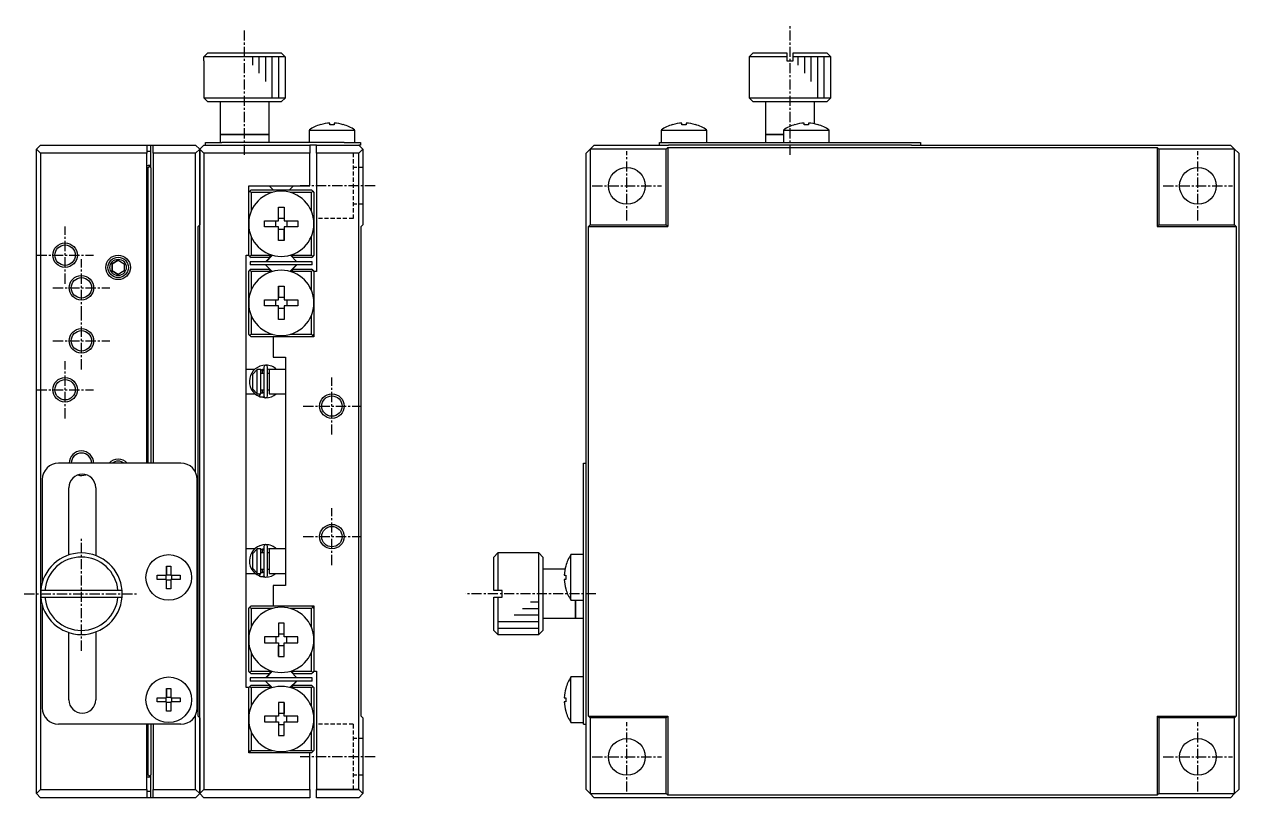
# Model space of a CAD drawing. Extents: x 10 to 337, y 10 to 237.
# Drawn here: x 188.3 to 337.2, y 92.1 to 186.9 of the extents above; entities that cross this region are included whole.
import ezdxf

# ---------------------------------------------------------------- set-up
doc = ezdxf.new("R2010")
doc.units = 0
doc.linetypes.add('CENTER', pattern=[2, 1.25, -0.25, 0.25, -0.25])
doc.linetypes.add('DASHED', pattern=[0.75, 0.5, -0.25])
doc.layers.get('0').update_dxf_attribs({"linetype": 'CONTINUOUS'})
doc.layers.add('CENTER', color=1, linetype='CENTER')

msp = doc.modelspace()

# ---------------------------------------------------------------- linework, layer by layer
at = {"color": 7, "linetype": 'CONTINUOUS'}
for p, q in [((210.36, 182.89), (210.86, 183.39)), ((210.86, 183.39), (219.83, 183.39)), ((219.83, 183.39), (220.33, 182.89)), ((277.71, 183.39), (277.21, 182.89)), ((277.71, 183.39), (281.81, 183.39)), ((281.81, 183.39), (281.81, 182.89)), ((282.61, 183.39), (286.71, 183.39)), ((282.61, 182.89), (282.61, 183.39)), ((287.21, 182.89), (286.71, 183.39)), ((210.35, 182.39), (210.36, 182.39)), ((210.35, 182.39), (210.35, 177.89)), ((220.33, 182.89), (210.36, 182.89)), ((210.36, 182.39), (210.36, 182.89)), ((220.33, 182.89), (220.33, 182.39)), ((220.33, 182.39), (220.35, 182.39)), ((220.35, 177.89), (220.35, 182.39)), ((281.81, 182.89), (277.21, 182.89)), ((277.21, 182.89), (277.21, 177.89)), ((281.81, 182.89), (281.81, 182.39)), ((281.81, 182.39), (282.61, 182.39)), ((287.21, 182.89), (282.61, 182.89)), ((282.61, 182.39), (282.61, 182.89)), ((287.21, 177.89), (287.21, 182.89)), ((210.35, 177.89), (220.35, 177.89)), ((210.35, 177.89), (210.85, 177.39)), ((219.85, 177.39), (210.85, 177.39)), ((212.35, 177.39), (212.35, 173.39)), ((218.35, 173.39), (218.35, 177.39)), ((219.85, 177.39), (220.35, 177.89)), ((277.21, 177.89), (282.21, 177.89)), ((277.21, 177.89), (277.71, 177.39)), ((282.21, 177.39), (277.71, 177.39)), ((279.21, 177.39), (279.21, 173.39)), ((282.21, 177.89), (287.21, 177.89)), ((286.71, 177.39), (282.21, 177.39)), ((285.21, 174.68), (285.21, 177.39)), ((286.71, 177.39), (287.21, 177.89)), ((224.65, 174.58), (224.64, 174.59)), ((225.79, 174.58), (225.79, 174.78)), ((226.31, 174.58), (225.79, 174.58)), ((226.31, 174.78), (226.31, 174.58)), ((227.45, 174.59), (227.45, 174.58)), ((267.81, 174.58), (267.8, 174.59)), ((268.95, 174.58), (268.95, 174.78)), ((269.47, 174.58), (268.95, 174.58)), ((269.47, 174.78), (269.47, 174.58)), ((270.61, 174.59), (270.61, 174.58)), ((282.81, 174.58), (282.8, 174.59)), ((283.95, 174.58), (283.95, 174.78)), ((284.47, 174.58), (283.95, 174.58)), ((284.47, 174.78), (284.47, 174.58)), ((285.61, 174.59), (285.61, 174.58)), ((212.35, 173.39), (218.35, 173.39)), ((218.35, 173.39), (212.35, 173.39)), ((212.35, 173.39), (212.35, 172.39)), ((218.35, 172.39), (218.35, 173.39)), ((223.25, 173.93), (228.85, 173.93)), ((223.25, 173.93), (223.25, 172.39)), ((228.85, 172.39), (228.85, 173.93)), ((266.41, 173.93), (269.21, 173.93)), ((266.41, 173.93), (266.41, 172.39)), ((269.21, 173.93), (272.01, 173.93)), ((272.01, 172.39), (272.01, 173.93)), ((279.21, 173.39), (281.41, 173.39)), ((281.41, 173.39), (279.21, 173.39)), ((279.21, 173.39), (279.21, 172.39)), ((281.41, 173.93), (284.21, 173.93)), ((281.41, 173.93), (281.41, 172.39)), ((284.21, 173.93), (287.01, 173.93)), ((287.01, 172.39), (287.01, 173.93)), ((190.35, 172.09), (189.85, 171.59)), ((189.85, 92.59), (189.85, 171.59)), ((189.85, 171.59), (190.35, 171.09)), ((190.35, 172.09), (203.35, 172.09)), ((203.35, 172.09), (203.85, 172.09)), ((203.35, 172.09), (203.35, 171.09)), ((203.85, 171.31), (203.35, 171.31)), ((203.85, 171.31), (203.85, 172.09)), ((203.85, 172.09), (204.15, 172.09)), ((203.85, 169.59), (203.85, 171.31)), ((203.85, 169.59), (203.85, 171.31)), ((204.15, 172.09), (209.35, 172.09)), ((204.15, 171.09), (204.15, 172.09)), ((209.35, 172.09), (209.85, 171.59)), ((209.85, 171.59), (209.35, 171.09)), ((210.35, 172.09), (209.85, 171.59)), ((209.85, 171.59), (209.85, 162.29)), ((209.85, 171.59), (210.35, 171.09)), ((209.85, 162.29), (209.85, 171.59)), ((210.35, 172.09), (223.35, 172.09)), ((210.55, 172.09), (210.55, 172.39)), ((210.55, 172.39), (212.55, 172.39)), ((224.8, 172.39), (212.55, 172.39)), ((224.15, 172.09), (223.35, 172.09)), ((223.35, 172.09), (223.35, 171.09)), ((224.15, 171.09), (224.15, 172.09)), ((224.15, 172.09), (229.35, 172.09)), ((227.3, 172.39), (224.8, 172.39)), ((227.55, 172.39), (227.3, 172.39)), ((227.55, 172.39), (229.55, 172.39)), ((229.55, 172.09), (229.35, 172.09)), ((229.35, 172.09), (229.85, 171.59)), ((229.85, 171.59), (229.35, 171.09)), ((229.55, 172.39), (229.55, 172.09)), ((229.85, 171.59), (229.85, 162.29)), ((257.71, 171.59), (257.21, 171.09)), ((258.21, 172.09), (257.71, 171.59)), ((267.01, 171.59), (257.71, 171.59)), ((257.71, 171.59), (257.71, 162.29)), ((258.21, 172.09), (267.33, 172.09)), ((266.21, 172.09), (266.21, 172.39)), ((266.21, 172.39), (268.21, 172.39)), ((267.01, 171.59), (267.21, 171.79)), ((267.01, 162.29), (267.01, 171.59)), ((267.21, 171.79), (327.21, 171.79)), ((267.21, 171.79), (267.21, 162.09)), ((268.21, 172.09), (267.33, 172.09)), ((268.21, 172.39), (270.46, 172.39)), ((296.21, 172.09), (268.21, 172.09)), ((270.46, 172.39), (282.96, 172.39)), ((282.96, 172.39), (285.46, 172.39)), ((285.46, 172.39), (296.21, 172.39)), ((296.21, 172.39), (298.21, 172.39)), ((297.08, 172.09), (296.21, 172.09)), ((297.08, 172.09), (336.21, 172.09)), ((298.21, 172.39), (298.21, 172.09)), ((327.21, 171.79), (327.41, 171.59)), ((327.21, 171.79), (327.21, 162.09)), ((327.41, 171.59), (327.41, 162.29)), ((336.71, 171.59), (327.41, 171.59)), ((336.71, 171.59), (336.21, 172.09)), ((336.71, 162.29), (336.71, 171.59)), ((337.21, 171.09), (336.71, 171.59)), ((190.35, 171.09), (190.35, 117.09)), ((203.35, 171.09), (190.35, 171.09)), ((203.35, 133.09), (203.35, 171.09)), ((209.35, 171.09), (204.15, 171.09)), ((204.15, 171.09), (204.15, 133.09)), ((209.35, 131.96), (209.35, 171.09)), ((223.35, 171.09), (210.35, 171.09)), ((210.35, 171.09), (210.35, 93.09)), ((223.35, 167.09), (223.35, 171.09)), ((224.15, 171.09), (224.15, 156.59)), ((229.35, 171.09), (224.15, 171.09)), ((229.35, 171.09), (224.15, 171.09)), ((229.35, 93.09), (229.35, 171.09)), ((257.21, 93.09), (257.21, 171.09)), ((337.21, 171.09), (337.21, 93.09)), ((203.35, 169.59), (203.55, 169.59)), ((203.55, 169.29), (203.35, 169.29)), ((203.85, 169.59), (203.55, 169.59)), ((203.7, 169.44), (203.55, 169.59)), ((203.55, 169.29), (203.7, 169.44)), ((203.55, 133.09), (203.55, 169.29)), ((203.85, 169.29), (203.7, 169.44)), ((203.85, 169.29), (203.85, 169.59)), ((203.85, 169.29), (203.85, 133.09)), ((215.85, 167.09), (223.35, 167.09)), ((215.85, 158.59), (215.85, 167.09)), ((218.35, 167.09), (218.6, 166.84)), ((218.6, 166.84), (218.85, 166.59)), ((220.85, 166.59), (221.1, 166.84)), ((221.1, 166.84), (221.35, 167.09)), ((215.85, 166.29), (216, 166.44)), ((216.15, 166.59), (216, 166.44)), ((216, 166.44), (216.15, 166.29)), ((216.15, 166.59), (223.55, 166.59)), ((216.15, 166.29), (216.15, 163.96)), ((218.76, 166.29), (216.15, 166.29)), ((223.55, 166.29), (220.93, 166.29)), ((223.7, 166.44), (223.55, 166.59)), ((223.55, 166.29), (223.7, 166.44)), ((223.55, 163.96), (223.55, 166.29)), ((223.7, 166.44), (223.85, 166.29)), ((223.85, 166.29), (223.85, 162.44)), ((219.49, 164.48), (220.21, 164.48)), ((219.49, 162.8), (219.49, 164.48)), ((220.21, 164.48), (220.21, 162.8)), ((220.21, 164.48), (220.21, 163.13)), ((209.65, 162.09), (209.85, 162.29)), ((209.85, 101.89), (209.85, 162.29)), ((217.81, 162.8), (219.49, 162.8)), ((217.81, 162.08), (217.81, 162.8)), ((219.16, 162.08), (219.16, 162.8)), ((219.49, 163.13), (220.21, 163.13)), ((220.21, 163.13), (220.21, 162.8)), ((220.21, 162.8), (221.88, 162.8)), ((220.53, 162.8), (220.53, 162.08)), ((221.88, 162.8), (221.88, 162.08)), ((223.85, 162.44), (223.85, 158.59)), ((229.65, 162.09), (229.85, 162.29)), ((257.51, 162.09), (257.71, 162.29)), ((257.71, 162.29), (267.01, 162.29)), ((267.21, 162.09), (267.01, 162.29)), ((327.21, 162.09), (327.41, 162.29)), ((327.41, 162.29), (336.71, 162.29)), ((336.71, 162.29), (336.91, 162.09)), ((209.65, 102.09), (209.65, 162.09)), ((216.15, 160.92), (216.15, 158.59)), ((219.49, 162.08), (217.81, 162.08)), ((219.49, 160.4), (219.49, 162.08)), ((220.21, 161.75), (219.49, 161.75)), ((220.21, 162.08), (220.21, 160.4)), ((221.88, 162.08), (220.21, 162.08)), ((220.21, 162.08), (220.21, 161.75)), ((220.21, 160.4), (220.21, 161.75)), ((223.55, 158.59), (223.55, 160.92)), ((229.65, 102.09), (229.65, 162.09)), ((257.51, 102.09), (257.51, 162.09)), ((257.51, 162.09), (267.21, 162.09)), ((327.21, 162.09), (336.91, 162.09)), ((336.91, 162.09), (336.91, 102.09)), ((220.21, 160.4), (219.49, 160.4)), ((199.1, 157.52), (199.85, 157.96)), ((199.85, 157.96), (199.1, 157.52)), ((199.85, 157.96), (200.6, 157.52)), ((215.55, 158.59), (215.85, 158.59)), ((215.55, 105.59), (215.55, 158.59)), ((216, 158.44), (215.85, 158.59)), ((216.15, 158.59), (216, 158.44)), ((216, 158.44), (216.15, 158.29)), ((216.15, 158.59), (218.64, 158.59)), ((218.34, 158.29), (216.15, 158.29)), ((218.73, 158.6), (217.92, 157.79)), ((218, 157.79), (218.79, 158.58)), ((218.34, 158.29), (218.64, 158.59)), ((218.64, 158.59), (218.66, 158.62)), ((221.77, 157.79), (220.96, 158.6)), ((221.03, 158.62), (221.06, 158.59)), ((221.06, 158.59), (223.55, 158.59)), ((221.06, 158.59), (221.36, 158.29)), ((223.55, 158.29), (221.36, 158.29)), ((223.7, 158.44), (223.55, 158.59)), ((223.55, 158.29), (223.7, 158.44)), ((223.85, 158.59), (223.7, 158.44)), ((199.1, 156.66), (199.1, 157.52)), ((199.1, 157.52), (199.1, 156.66)), ((199.85, 156.22), (199.1, 156.66)), ((199.1, 156.66), (199.85, 156.22)), ((200.6, 156.66), (199.85, 156.22)), ((200.6, 157.52), (200.6, 156.66)), ((215.85, 156.59), (216, 156.74)), ((215.85, 152.74), (215.85, 156.59)), ((216.15, 156.89), (216, 156.74)), ((216, 156.74), (216.15, 156.59)), ((223.65, 157.79), (216.05, 157.79)), ((216.05, 157.79), (216.05, 157.39)), ((223.65, 157.39), (216.05, 157.39)), ((216.15, 156.89), (218.34, 156.89)), ((218.64, 156.59), (216.15, 156.59)), ((216.15, 156.59), (216.15, 154.26)), ((217.92, 157.39), (218.73, 156.58)), ((218.64, 156.59), (218.34, 156.89)), ((218.66, 156.56), (218.64, 156.59)), ((221.7, 157.39), (220.9, 156.6)), ((220.96, 156.58), (221.77, 157.39)), ((221.06, 156.59), (221.03, 156.56)), ((221.36, 156.89), (221.06, 156.59)), ((223.55, 156.59), (221.06, 156.59)), ((221.36, 156.89), (223.55, 156.89)), ((223.7, 156.74), (223.55, 156.89)), ((223.55, 156.59), (223.7, 156.74)), ((223.55, 154.26), (223.55, 156.59)), ((223.65, 157.39), (223.65, 157.79)), ((223.7, 156.74), (223.85, 156.59)), ((223.85, 156.59), (223.85, 148.59)), ((224.15, 156.59), (223.85, 156.59)), ((219.49, 154.78), (220.21, 154.78)), ((219.49, 153.1), (219.49, 154.78)), ((219.49, 154.78), (219.49, 153.43)), ((219.49, 153.1), (219.49, 153.43)), ((219.49, 153.43), (220.21, 153.43)), ((220.21, 154.78), (220.21, 153.1)), ((215.85, 148.89), (215.85, 152.74)), ((217.81, 153.1), (219.49, 153.1)), ((217.81, 152.38), (217.81, 153.1)), ((219.49, 152.38), (217.81, 152.38)), ((219.16, 152.38), (219.16, 153.1)), ((219.49, 150.7), (219.49, 152.38)), ((219.49, 152.05), (219.49, 152.38)), ((219.49, 150.7), (219.49, 152.05)), ((220.21, 152.05), (219.49, 152.05)), ((220.21, 153.1), (221.88, 153.1)), ((220.21, 152.38), (220.21, 150.7)), ((221.88, 152.38), (220.21, 152.38)), ((220.53, 153.1), (220.53, 152.38)), ((221.88, 153.1), (221.88, 152.38)), ((216.15, 151.22), (216.15, 148.89)), ((220.21, 150.7), (219.49, 150.7)), ((223.55, 148.89), (223.55, 151.22)), ((216, 148.74), (215.85, 148.89)), ((216.15, 148.89), (216, 148.74)), ((216.15, 148.89), (218.76, 148.89)), ((220.93, 148.89), (223.55, 148.89)), ((223.7, 148.74), (223.55, 148.89)), ((223.85, 148.89), (223.7, 148.74)), ((216, 148.74), (216.15, 148.59)), ((218.85, 148.59), (216.15, 148.59)), ((223.85, 148.59), (218.85, 148.59)), ((218.85, 148.59), (218.85, 146.09)), ((223.55, 148.59), (223.7, 148.74)), ((218.85, 146.09), (220.35, 146.09)), ((220.35, 146.09), (220.35, 144.16)), ((216.6, 144.59), (215.55, 144.59)), ((216.35, 144.01), (216.85, 144.54)), ((216.85, 144.59), (216.85, 144.54)), ((217.35, 144.59), (216.85, 144.59)), ((216.85, 144.54), (216.85, 141.64)), ((217.16, 144.95), (217.13, 144.94)), ((217.15, 144.94), (217.15, 144.94)), ((217.21, 144.97), (217.16, 144.95)), ((217.35, 144.54), (217.71, 144.64)), ((217.35, 141.59), (217.35, 144.59)), ((217.35, 144.54), (217.35, 144.54)), ((217.35, 144.54), (217.36, 144.54)), ((217.36, 144.54), (217.37, 144.55)), ((217.37, 144.55), (217.39, 144.55)), ((217.39, 144.55), (217.4, 144.55)), ((217.4, 144.55), (217.41, 144.55)), ((217.41, 144.55), (217.43, 144.56)), ((217.43, 144.56), (217.44, 144.56)), ((217.44, 144.56), (217.45, 144.56)), ((217.45, 144.56), (217.47, 144.55)), ((217.47, 144.55), (217.48, 144.55)), ((217.48, 144.55), (217.49, 144.55)), ((217.49, 144.55), (217.51, 144.55)), ((217.51, 144.55), (217.52, 144.54)), ((217.52, 144.54), (217.53, 144.54)), ((217.53, 144.54), (217.55, 144.53)), ((217.55, 144.09), (217.55, 144.53)), ((217.55, 144.53), (217.56, 144.53)), ((217.56, 144.53), (217.57, 144.52)), ((217.57, 144.52), (217.58, 144.51)), ((217.58, 144.51), (217.59, 144.51)), ((217.59, 144.51), (217.6, 144.5)), ((217.6, 144.5), (217.62, 144.49)), ((217.62, 144.49), (217.63, 144.48)), ((217.63, 144.48), (217.63, 144.47)), ((217.63, 144.47), (217.64, 144.46)), ((217.64, 144.46), (217.65, 144.45)), ((217.65, 144.45), (217.66, 144.44)), ((217.66, 144.44), (217.67, 144.43)), ((217.67, 144.43), (217.67, 144.42)), ((217.67, 144.42), (217.68, 144.4)), ((217.68, 144.4), (217.69, 144.39)), ((217.71, 144.88), (217.71, 141.33)), ((218.16, 141.33), (218.16, 144.88)), ((218.16, 144.64), (218.39, 144.59)), ((218.35, 144.59), (218.35, 141.59)), ((220.35, 144.59), (218.35, 144.59)), ((216.35, 142.17), (216.35, 144.01)), ((217.71, 144.09), (217.35, 144.09)), ((217.71, 144.09), (217.55, 144.09)), ((217.69, 144.39), (217.69, 144.38)), ((217.69, 144.38), (217.7, 144.37)), ((217.7, 144.37), (217.7, 144.35)), ((217.7, 144.35), (217.7, 144.34)), ((217.7, 144.34), (217.71, 144.33)), ((217.71, 144.33), (217.71, 144.31)), ((217.71, 144.31), (217.71, 144.3)), ((217.71, 144.3), (217.71, 144.29)), ((217.71, 144.29), (217.71, 144.28)), ((218.35, 144.09), (218.16, 144.09)), ((218.35, 144.09), (218.16, 144.09)), ((220.35, 144.16), (220.35, 142.01)), ((215.55, 141.59), (216.63, 141.59)), ((216.85, 141.64), (216.35, 142.17)), ((216.85, 141.64), (216.85, 141.59)), ((216.85, 141.59), (217.35, 141.59)), ((217.15, 141.27), (217.23, 141.51)), ((217.21, 141.45), (217.2, 141.43)), ((217.2, 141.43), (217.2, 141.41)), ((217.22, 141.46), (217.21, 141.45)), ((217.23, 141.48), (217.22, 141.46)), ((217.23, 141.51), (217.26, 141.59)), ((217.24, 141.51), (217.23, 141.5)), ((217.23, 141.5), (217.23, 141.48)), ((217.25, 141.53), (217.24, 141.51)), ((217.26, 141.56), (217.25, 141.54)), ((217.25, 141.54), (217.25, 141.53)), ((217.27, 141.58), (217.26, 141.56)), ((217.28, 141.59), (217.27, 141.58)), ((217.33, 141.68), (217.31, 141.69)), ((217.35, 142.09), (217.71, 142.09)), ((217.37, 141.67), (217.35, 141.67)), ((217.35, 141.67), (217.35, 141.67)), ((217.38, 141.66), (217.37, 141.67)), ((217.39, 141.66), (217.38, 141.66)), ((217.41, 141.66), (217.39, 141.66)), ((217.42, 141.66), (217.41, 141.66)), ((217.43, 141.66), (217.42, 141.66)), ((217.45, 141.66), (217.43, 141.66)), ((217.46, 141.66), (217.45, 141.66)), ((217.47, 141.66), (217.46, 141.66)), ((217.49, 141.66), (217.47, 141.66)), ((217.5, 141.66), (217.49, 141.66)), ((217.51, 141.67), (217.5, 141.66)), ((217.53, 141.67), (217.51, 141.67)), ((217.54, 141.68), (217.53, 141.67)), ((217.55, 141.68), (217.54, 141.68)), ((217.55, 141.68), (217.55, 142.09)), ((217.55, 142.09), (217.71, 142.09)), ((217.56, 141.69), (217.55, 141.68)), ((217.58, 141.7), (217.56, 141.69)), ((217.59, 141.7), (217.58, 141.7)), ((217.6, 141.71), (217.59, 141.7)), ((217.61, 141.72), (217.6, 141.71)), ((217.62, 141.73), (217.61, 141.72)), ((217.63, 141.74), (217.62, 141.73)), ((217.64, 141.75), (217.63, 141.74)), ((217.65, 141.76), (217.64, 141.75)), ((217.66, 141.77), (217.65, 141.76)), ((217.67, 141.79), (217.66, 141.78)), ((217.66, 141.78), (217.66, 141.77)), ((217.68, 141.8), (217.67, 141.79)), ((217.69, 141.83), (217.68, 141.81)), ((217.68, 141.81), (217.68, 141.8)), ((217.7, 141.85), (217.69, 141.84)), ((217.69, 141.84), (217.69, 141.83)), ((217.71, 141.88), (217.7, 141.87)), ((217.7, 141.87), (217.7, 141.85)), ((217.71, 141.93), (217.71, 141.92)), ((217.71, 141.92), (217.71, 141.91)), ((217.71, 141.91), (217.71, 141.89)), ((217.71, 141.89), (217.71, 141.88)), ((218.16, 142.09), (218.35, 142.09)), ((218.16, 142.09), (218.35, 142.09)), ((218.35, 141.59), (220.35, 141.59)), ((220.35, 142.01), (220.35, 122.16)), ((217.12, 141.28), (217.16, 141.26)), ((217.17, 141.33), (217.16, 141.31)), ((217.16, 141.31), (217.16, 141.3)), ((217.16, 141.3), (217.16, 141.29)), ((217.16, 141.29), (217.16, 141.29)), ((217.16, 141.29), (217.16, 141.28)), ((217.16, 141.28), (217.16, 141.27)), ((217.16, 141.27), (217.16, 141.26)), ((217.16, 141.27), (217.16, 141.27)), ((217.16, 141.26), (217.17, 141.26)), ((217.16, 141.26), (217.19, 141.25)), ((217.16, 141.26), (217.16, 141.26)), ((217.18, 141.35), (217.17, 141.34)), ((217.17, 141.34), (217.17, 141.33)), ((217.17, 141.26), (217.2, 141.25)), ((217.19, 141.38), (217.18, 141.37)), ((217.18, 141.37), (217.18, 141.35)), ((217.2, 141.41), (217.19, 141.4)), ((217.19, 141.4), (217.19, 141.38)), ((217.19, 141.25), (217.22, 141.24)), ((217.2, 141.25), (217.91, 141.11)), ((217.22, 141.24), (217.26, 141.23)), ((217.26, 141.23), (217.29, 141.22)), ((217.29, 141.22), (217.33, 141.22)), ((217.33, 141.22), (217.36, 141.21)), ((217.36, 141.21), (217.4, 141.21)), ((217.4, 141.21), (217.44, 141.21)), ((217.44, 141.21), (217.47, 141.21)), ((217.47, 141.21), (217.51, 141.21)), ((217.51, 141.21), (217.54, 141.21)), ((217.54, 141.21), (217.58, 141.22)), ((217.58, 141.22), (217.61, 141.23)), ((217.61, 141.23), (217.65, 141.24)), ((217.65, 141.24), (217.68, 141.25)), ((217.68, 141.25), (217.72, 141.26)), ((217.72, 141.26), (217.72, 141.26)), ((207.55, 133.09), (192.55, 133.09)), ((256.91, 133.09), (257.21, 133.09)), ((256.91, 131.09), (256.91, 133.09)), ((190.55, 131.09), (190.55, 118.49)), ((209.55, 103.09), (209.55, 131.09)), ((256.91, 120.34), (256.91, 131.09)), ((193.8, 121.84), (193.8, 130.09)), ((197.1, 130.09), (197.1, 121.77)), ((216.6, 122.59), (215.55, 122.59)), ((216.35, 122.01), (216.85, 122.54)), ((216.85, 122.59), (216.85, 122.54)), ((217.35, 122.59), (216.85, 122.59)), ((216.85, 122.54), (216.85, 119.64)), ((217.16, 122.95), (217.13, 122.94)), ((217.15, 122.94), (217.15, 122.94)), ((217.21, 122.97), (217.16, 122.95)), ((217.35, 122.54), (217.71, 122.64)), ((217.35, 119.59), (217.35, 122.59)), ((217.35, 122.54), (217.35, 122.54)), ((217.35, 122.54), (217.36, 122.54)), ((217.71, 122.09), (217.35, 122.09)), ((217.36, 122.54), (217.37, 122.55)), ((217.37, 122.55), (217.39, 122.55)), ((217.39, 122.55), (217.4, 122.55)), ((217.4, 122.55), (217.41, 122.55)), ((217.41, 122.55), (217.43, 122.56)), ((217.43, 122.56), (217.44, 122.56)), ((217.44, 122.56), (217.45, 122.56)), ((217.45, 122.56), (217.47, 122.55)), ((217.47, 122.55), (217.48, 122.55)), ((217.48, 122.55), (217.49, 122.55)), ((217.49, 122.55), (217.51, 122.55)), ((217.51, 122.55), (217.52, 122.54)), ((217.52, 122.54), (217.53, 122.54)), ((217.53, 122.54), (217.55, 122.53)), ((217.55, 122.09), (217.55, 122.53)), ((217.55, 122.53), (217.56, 122.53)), ((217.71, 122.09), (217.55, 122.09)), ((217.56, 122.53), (217.57, 122.52)), ((217.57, 122.52), (217.58, 122.51)), ((217.58, 122.51), (217.59, 122.51)), ((217.59, 122.51), (217.6, 122.5)), ((217.6, 122.5), (217.62, 122.49)), ((217.62, 122.49), (217.63, 122.48)), ((217.63, 122.48), (217.63, 122.47)), ((217.63, 122.47), (217.64, 122.46)), ((217.64, 122.46), (217.65, 122.45)), ((217.65, 122.45), (217.66, 122.44)), ((217.66, 122.44), (217.67, 122.43)), ((217.67, 122.43), (217.67, 122.42)), ((217.67, 122.42), (217.68, 122.4)), ((217.68, 122.4), (217.69, 122.39)), ((217.69, 122.39), (217.69, 122.38)), ((217.69, 122.38), (217.7, 122.37)), ((217.7, 122.37), (217.7, 122.35)), ((217.7, 122.35), (217.7, 122.34)), ((217.7, 122.34), (217.71, 122.33)), ((217.71, 122.88), (217.71, 119.33)), ((217.71, 122.33), (217.71, 122.31)), ((217.71, 122.31), (217.71, 122.3)), ((217.71, 122.3), (217.71, 122.29)), ((217.71, 122.29), (217.71, 122.28)), ((218.16, 119.33), (218.16, 122.88)), ((218.16, 122.64), (218.39, 122.59)), ((218.35, 122.09), (218.16, 122.09)), ((218.35, 122.09), (218.16, 122.09)), ((218.35, 122.59), (218.35, 119.59)), ((220.35, 122.59), (218.35, 122.59)), ((220.35, 122.16), (220.35, 120.01)), ((246.41, 122.09), (245.91, 121.59)), ((246.41, 122.09), (246.41, 117.49)), ((251.41, 122.09), (246.41, 122.09)), ((251.41, 117.09), (251.41, 122.09)), ((251.91, 121.59), (251.41, 122.09)), ((216.35, 120.17), (216.35, 122.01)), ((245.91, 117.49), (245.91, 121.59)), ((251.91, 121.59), (251.91, 117.09)), ((255.36, 119.09), (255.36, 121.89)), ((256.91, 121.89), (255.36, 121.89)), ((204.65, 119.35), (205.79, 119.35)), ((204.65, 118.83), (204.65, 119.35)), ((205.72, 118.83), (205.72, 119.35)), ((205.79, 120.49), (206.31, 120.49)), ((205.79, 119.35), (205.79, 120.49)), ((205.79, 120.49), (205.79, 119.42)), ((205.79, 119.35), (205.79, 119.42)), ((205.79, 119.42), (206.31, 119.42)), ((206.31, 120.49), (206.31, 119.35)), ((206.31, 119.35), (207.45, 119.35)), ((206.38, 119.35), (206.38, 118.83)), ((207.45, 119.35), (207.45, 118.83)), ((215.55, 119.59), (216.63, 119.59)), ((216.85, 119.64), (216.35, 120.17)), ((216.85, 119.64), (216.85, 119.59)), ((216.85, 119.59), (217.35, 119.59)), ((217.12, 119.28), (217.15, 119.27)), ((217.15, 119.27), (217.23, 119.51)), ((217.15, 119.27), (217.16, 119.26)), ((217.17, 119.33), (217.16, 119.31)), ((217.16, 119.31), (217.16, 119.3)), ((217.16, 119.3), (217.16, 119.29)), ((217.16, 119.29), (217.16, 119.29)), ((217.16, 119.29), (217.16, 119.28)), ((217.16, 119.28), (217.16, 119.27)), ((217.16, 119.27), (217.16, 119.26)), ((217.16, 119.27), (217.16, 119.27)), ((217.16, 119.26), (217.17, 119.26)), ((217.16, 119.26), (217.19, 119.25)), ((217.16, 119.26), (217.16, 119.26)), ((217.18, 119.35), (217.17, 119.34)), ((217.17, 119.34), (217.17, 119.33)), ((217.17, 119.26), (217.2, 119.25)), ((217.19, 119.38), (217.18, 119.37)), ((217.18, 119.37), (217.18, 119.35)), ((217.2, 119.41), (217.19, 119.4)), ((217.19, 119.4), (217.19, 119.38)), ((217.19, 119.25), (217.22, 119.24)), ((217.21, 119.44), (217.2, 119.43)), ((217.2, 119.43), (217.2, 119.41)), ((217.2, 119.25), (217.91, 119.11)), ((217.22, 119.46), (217.21, 119.44)), ((217.23, 119.48), (217.22, 119.46)), ((217.22, 119.24), (217.26, 119.23)), ((217.23, 119.51), (217.26, 119.59)), ((217.24, 119.51), (217.23, 119.5)), ((217.23, 119.5), (217.23, 119.48)), ((217.25, 119.53), (217.24, 119.51)), ((217.26, 119.56), (217.25, 119.54)), ((217.25, 119.54), (217.25, 119.53)), ((217.27, 119.58), (217.26, 119.56)), ((217.26, 119.23), (217.29, 119.22)), ((217.28, 119.59), (217.27, 119.58)), ((217.29, 119.22), (217.33, 119.22)), ((217.32, 119.68), (217.31, 119.69)), ((217.33, 119.68), (217.32, 119.68)), ((217.33, 119.22), (217.36, 119.21)), ((217.35, 120.09), (217.71, 120.09)), ((217.37, 119.67), (217.35, 119.67)), ((217.35, 119.67), (217.35, 119.67)), ((217.36, 119.21), (217.4, 119.21)), ((217.38, 119.66), (217.37, 119.67)), ((217.39, 119.66), (217.38, 119.66)), ((217.41, 119.66), (217.39, 119.66)), ((217.4, 119.21), (217.44, 119.21)), ((217.42, 119.66), (217.41, 119.66)), ((217.43, 119.66), (217.42, 119.66)), ((217.45, 119.66), (217.43, 119.66)), ((217.44, 119.21), (217.47, 119.21)), ((217.46, 119.66), (217.45, 119.66)), ((217.47, 119.66), (217.46, 119.66)), ((217.49, 119.66), (217.47, 119.66)), ((217.47, 119.21), (217.51, 119.21)), ((217.5, 119.66), (217.49, 119.66)), ((217.51, 119.67), (217.5, 119.66)), ((217.53, 119.67), (217.51, 119.67)), ((217.51, 119.21), (217.54, 119.21)), ((217.54, 119.68), (217.53, 119.67)), ((217.55, 119.68), (217.54, 119.68)), ((217.54, 119.21), (217.58, 119.22)), ((217.55, 119.68), (217.55, 120.09)), ((217.55, 120.09), (217.71, 120.09)), ((217.56, 119.69), (217.55, 119.68)), ((217.58, 119.7), (217.56, 119.69)), ((217.59, 119.7), (217.58, 119.7)), ((217.58, 119.22), (217.61, 119.23)), ((217.6, 119.71), (217.59, 119.7)), ((217.61, 119.72), (217.6, 119.71)), ((217.62, 119.73), (217.61, 119.72)), ((217.61, 119.23), (217.65, 119.24)), ((217.63, 119.74), (217.62, 119.73)), ((217.64, 119.75), (217.63, 119.74)), ((217.65, 119.76), (217.64, 119.75)), ((217.66, 119.77), (217.65, 119.76)), ((217.65, 119.24), (217.68, 119.25)), ((217.67, 119.79), (217.66, 119.78)), ((217.66, 119.78), (217.66, 119.77)), ((217.68, 119.8), (217.67, 119.79)), ((217.69, 119.83), (217.68, 119.81)), ((217.68, 119.81), (217.68, 119.8)), ((217.68, 119.25), (217.72, 119.26)), ((217.7, 119.85), (217.69, 119.84)), ((217.69, 119.84), (217.69, 119.83)), ((217.71, 119.88), (217.7, 119.87)), ((217.7, 119.87), (217.7, 119.85)), ((217.71, 119.93), (217.71, 119.92)), ((217.71, 119.92), (217.71, 119.91)), ((217.71, 119.91), (217.71, 119.89)), ((217.71, 119.89), (217.71, 119.88)), ((217.72, 119.26), (217.72, 119.26)), ((218.16, 120.09), (218.35, 120.09)), ((218.16, 120.09), (218.35, 120.09)), ((218.35, 119.59), (220.35, 119.59)), ((220.35, 120.01), (220.35, 118.09)), ((254.61, 120.09), (251.91, 120.09)), ((254.52, 119.35), (254.71, 119.35)), ((254.71, 120.49), (254.71, 120.49)), ((254.71, 119.35), (254.71, 118.83)), ((255.36, 116.29), (255.36, 119.09)), ((256.91, 117.84), (256.91, 120.34)), ((205.79, 118.83), (204.65, 118.83)), ((205.79, 117.69), (205.79, 118.83)), ((205.79, 118.76), (205.79, 118.83)), ((205.79, 117.69), (205.79, 118.76)), ((206.31, 118.76), (205.79, 118.76)), ((206.31, 117.69), (205.79, 117.69)), ((206.31, 118.83), (206.31, 117.69)), ((207.45, 118.83), (206.31, 118.83)), ((218.85, 118.09), (218.85, 115.59)), ((220.35, 118.09), (218.85, 118.09)), ((254.71, 118.83), (254.52, 118.83)), ((254.71, 117.69), (254.71, 117.69)), ((256.91, 113.36), (256.91, 117.84)), ((190.35, 117.09), (190.35, 93.09)), ((190.86, 117.49), (190.36, 117.49)), ((190.36, 116.69), (190.86, 116.69)), ((199.83, 117.49), (190.86, 117.49)), ((190.86, 116.69), (199.83, 116.69)), ((200.33, 117.49), (199.83, 117.49)), ((199.83, 116.69), (200.33, 116.69)), ((246.41, 117.49), (245.91, 117.49)), ((245.91, 112.59), (245.91, 116.69)), ((245.91, 116.69), (246.41, 116.69)), ((246.91, 117.49), (246.41, 117.49)), ((246.41, 116.69), (246.41, 112.09)), ((246.41, 116.69), (246.91, 116.69)), ((246.91, 116.69), (246.91, 117.49)), ((251.41, 112.09), (251.41, 117.09)), ((251.91, 117.09), (251.91, 112.59)), ((255.36, 116.29), (256.91, 116.29)), ((255.91, 114.09), (255.91, 116.29)), ((255.91, 116.29), (255.91, 114.09)), ((190.55, 115.69), (190.55, 103.09)), ((215.85, 115.29), (216, 115.44)), ((215.85, 111.44), (215.85, 115.29)), ((216.15, 115.59), (216, 115.44)), ((216, 115.44), (216.15, 115.29)), ((216.15, 115.59), (218.85, 115.59)), ((216.15, 115.29), (216.15, 112.96)), ((218.76, 115.29), (216.15, 115.29)), ((218.85, 115.59), (223.85, 115.59)), ((223.55, 115.29), (220.93, 115.29)), ((223.7, 115.44), (223.55, 115.59)), ((223.55, 115.29), (223.7, 115.44)), ((223.55, 112.96), (223.55, 115.29)), ((223.7, 115.44), (223.85, 115.29)), ((223.85, 115.59), (223.85, 107.59)), ((220.21, 113.48), (219.49, 113.48)), ((219.49, 113.48), (219.49, 111.8)), ((219.49, 113.48), (219.49, 112.13)), ((220.21, 111.8), (220.21, 113.48)), ((251.91, 114.09), (255.91, 114.09)), ((255.91, 114.09), (256.91, 114.09)), ((256.91, 101.09), (256.91, 114.09)), ((193.8, 104.09), (193.8, 112.34)), ((197.1, 112.41), (197.1, 104.09)), ((219.49, 111.8), (217.81, 111.8)), ((217.81, 111.8), (217.81, 111.08)), ((219.16, 111.8), (219.16, 111.08)), ((219.49, 112.13), (219.49, 111.8)), ((220.21, 112.13), (219.49, 112.13)), ((221.88, 111.8), (220.21, 111.8)), ((220.53, 111.08), (220.53, 111.8)), ((221.88, 111.08), (221.88, 111.8)), ((245.91, 112.59), (246.41, 112.09)), ((246.41, 112.09), (251.41, 112.09)), ((251.41, 112.09), (251.91, 112.59)), ((215.85, 107.59), (215.85, 111.44)), ((217.81, 111.08), (219.49, 111.08)), ((219.49, 111.08), (219.49, 109.4)), ((219.49, 111.08), (219.49, 110.75)), ((219.49, 109.4), (219.49, 110.75)), ((219.49, 110.75), (220.21, 110.75)), ((220.21, 111.08), (221.88, 111.08)), ((220.21, 109.4), (220.21, 111.08)), ((216.15, 109.92), (216.15, 107.59)), ((219.49, 109.4), (220.21, 109.4)), ((223.55, 107.59), (223.55, 109.92)), ((256.91, 105.34), (256.91, 109.52)), ((216, 107.44), (215.85, 107.59)), ((216.15, 107.59), (216, 107.44)), ((216, 107.44), (216.15, 107.29)), ((216.15, 107.59), (218.64, 107.59)), ((218.34, 107.29), (216.15, 107.29)), ((218.73, 107.6), (217.92, 106.79)), ((218, 106.79), (218.79, 107.58)), ((218.34, 107.29), (218.64, 107.59)), ((218.64, 107.59), (218.66, 107.62)), ((221.77, 106.79), (220.96, 107.6)), ((221.03, 107.62), (221.06, 107.59)), ((221.06, 107.59), (223.55, 107.59)), ((221.06, 107.59), (221.36, 107.29)), ((223.55, 107.29), (221.36, 107.29)), ((223.7, 107.44), (223.55, 107.59)), ((223.55, 107.29), (223.7, 107.44)), ((223.85, 107.59), (223.7, 107.44)), ((223.85, 107.59), (224.15, 107.59)), ((224.15, 107.59), (224.15, 93.09)), ((215.85, 105.59), (216, 105.74)), ((216.15, 105.89), (216, 105.74)), ((216, 105.74), (216.15, 105.59)), ((223.65, 106.79), (216.05, 106.79)), ((216.05, 106.79), (216.05, 106.39)), ((223.65, 106.39), (216.05, 106.39)), ((216.15, 105.89), (218.34, 105.89)), ((217.92, 106.39), (218.73, 105.58)), ((218.64, 105.59), (218.34, 105.89)), ((221.7, 106.39), (220.9, 105.6)), ((220.96, 105.58), (221.77, 106.39)), ((221.36, 105.89), (221.06, 105.59)), ((221.36, 105.89), (223.55, 105.89)), ((223.7, 105.74), (223.55, 105.89)), ((223.55, 105.59), (223.7, 105.74)), ((223.65, 106.39), (223.65, 106.79)), ((223.7, 105.74), (223.85, 105.59)), ((255.36, 104.09), (255.36, 106.89)), ((256.91, 106.89), (255.36, 106.89)), ((204.65, 104.35), (205.79, 104.35)), ((204.65, 103.83), (204.65, 104.35)), ((205.72, 103.83), (205.72, 104.35)), ((205.79, 105.49), (206.31, 105.49)), ((205.79, 104.35), (205.79, 105.49)), ((205.79, 105.49), (205.79, 104.42)), ((205.79, 104.35), (205.79, 104.42)), ((205.79, 104.42), (206.31, 104.42)), ((206.31, 105.49), (206.31, 104.35)), ((206.31, 104.35), (207.45, 104.35)), ((206.38, 104.35), (206.38, 103.83)), ((207.45, 104.35), (207.45, 103.83)), ((215.85, 105.59), (215.55, 105.59)), ((215.85, 97.59), (215.85, 105.59)), ((218.64, 105.59), (216.15, 105.59)), ((216.15, 105.59), (216.15, 103.26)), ((218.66, 105.56), (218.64, 105.59)), ((221.06, 105.59), (221.03, 105.56)), ((223.55, 105.59), (221.06, 105.59)), ((223.55, 103.26), (223.55, 105.59)), ((223.85, 105.59), (223.85, 101.74)), ((254.52, 104.35), (254.71, 104.35)), ((254.71, 105.49), (254.71, 105.49)), ((254.71, 104.35), (254.71, 103.83)), ((205.79, 103.83), (204.65, 103.83)), ((205.79, 102.69), (205.79, 103.83)), ((205.79, 103.76), (205.79, 103.83)), ((205.79, 102.69), (205.79, 103.76)), ((206.31, 103.76), (205.79, 103.76)), ((206.31, 103.83), (206.31, 102.69)), ((207.45, 103.83), (206.31, 103.83)), ((220.21, 103.78), (219.49, 103.78)), ((219.49, 103.78), (219.49, 102.1)), ((220.21, 102.1), (220.21, 103.78)), ((220.21, 103.78), (220.21, 102.43)), ((254.71, 103.83), (254.52, 103.83)), ((255.36, 101.29), (255.36, 104.09)), ((206.31, 102.69), (205.79, 102.69)), ((209.35, 93.09), (209.35, 102.22)), ((209.85, 101.89), (209.65, 102.09)), ((209.85, 101.89), (209.85, 92.59)), ((209.85, 92.59), (209.85, 101.89)), ((217.81, 102.1), (217.81, 101.38)), ((219.49, 102.1), (217.81, 102.1)), ((217.81, 101.38), (219.49, 101.38)), ((219.16, 102.1), (219.16, 101.38)), ((220.21, 102.43), (219.49, 102.43)), ((219.49, 101.38), (219.49, 99.7)), ((220.21, 102.1), (220.21, 102.43)), ((221.88, 102.1), (220.21, 102.1)), ((220.21, 101.38), (221.88, 101.38)), ((220.21, 99.7), (220.21, 101.38)), ((220.21, 101.05), (220.21, 101.38)), ((220.53, 101.38), (220.53, 102.1)), ((221.88, 101.38), (221.88, 102.1)), ((223.85, 101.74), (223.85, 97.89)), ((229.85, 101.89), (229.65, 102.09)), ((229.85, 101.89), (229.85, 92.59)), ((254.71, 102.69), (254.71, 102.69)), ((255.36, 101.29), (256.91, 101.29)), ((257.71, 101.89), (257.51, 102.09)), ((257.51, 102.09), (267.21, 102.09)), ((267.01, 101.89), (257.71, 101.89)), ((257.71, 101.89), (257.71, 92.59)), ((267.01, 101.89), (267.21, 102.09)), ((267.01, 92.59), (267.01, 101.89)), ((267.21, 102.09), (267.21, 92.39)), ((327.21, 102.09), (327.21, 92.39)), ((327.41, 101.89), (327.21, 102.09)), ((327.21, 102.09), (336.91, 102.09)), ((336.71, 101.89), (327.41, 101.89)), ((327.41, 101.89), (327.41, 92.59)), ((336.91, 102.09), (336.71, 101.89)), ((336.71, 92.59), (336.71, 101.89)), ((207.55, 101.09), (192.55, 101.09)), ((203.35, 93.09), (203.35, 101.09)), ((203.55, 94.89), (203.55, 101.09)), ((203.85, 101.09), (203.85, 94.89)), ((204.15, 101.09), (204.15, 93.09)), ((216.15, 100.22), (216.15, 97.89)), ((219.49, 101.05), (220.21, 101.05)), ((220.21, 99.7), (220.21, 101.05)), ((223.55, 97.89), (223.55, 100.22)), ((256.91, 101.09), (257.21, 101.09)), ((219.49, 99.7), (220.21, 99.7)), ((216, 97.74), (215.85, 97.89)), ((223.35, 97.59), (215.85, 97.59)), ((216.15, 97.89), (216, 97.74)), ((216, 97.74), (216.15, 97.59)), ((216.15, 97.89), (218.76, 97.89)), ((220.93, 97.89), (223.55, 97.89)), ((223.55, 97.59), (223.35, 97.59)), ((223.35, 93.09), (223.35, 97.59)), ((223.7, 97.74), (223.55, 97.89)), ((223.55, 97.59), (223.7, 97.74)), ((223.85, 97.89), (223.7, 97.74)), ((203.35, 94.89), (203.55, 94.89)), ((203.55, 94.59), (203.35, 94.59)), ((203.7, 94.74), (203.55, 94.89)), ((203.55, 94.59), (203.7, 94.74)), ((203.85, 94.59), (203.55, 94.59)), ((203.7, 94.74), (203.85, 94.89)), ((203.85, 94.59), (203.85, 94.89)), ((203.85, 92.87), (203.85, 94.59)), ((203.85, 92.87), (203.85, 94.59)), ((190.35, 93.09), (189.85, 92.59)), ((189.85, 92.59), (190.35, 92.09)), ((190.35, 93.09), (203.35, 93.09)), ((203.35, 93.09), (203.35, 92.09)), ((203.85, 92.87), (203.35, 92.87)), ((203.85, 92.09), (203.85, 92.87)), ((204.15, 92.09), (204.15, 93.09)), ((204.15, 93.09), (209.35, 93.09)), ((209.35, 93.09), (209.85, 92.59)), ((209.85, 92.59), (209.35, 92.09)), ((210.35, 93.09), (209.85, 92.59)), ((209.85, 92.59), (210.35, 92.09)), ((210.35, 93.09), (223.35, 93.09)), ((223.35, 93.09), (223.35, 92.09)), ((224.15, 93.09), (229.35, 93.09)), ((224.15, 92.09), (224.15, 93.09)), ((229.35, 93.09), (224.15, 93.09)), ((229.35, 93.09), (229.85, 92.59)), ((229.85, 92.59), (229.35, 92.09)), ((257.21, 93.09), (257.71, 92.59)), ((257.71, 92.59), (267.01, 92.59)), ((257.71, 92.59), (258.21, 92.09)), ((267.21, 92.39), (267.01, 92.59)), ((327.21, 92.39), (267.21, 92.39)), ((327.41, 92.59), (327.21, 92.39)), ((327.41, 92.59), (336.71, 92.59)), ((336.21, 92.09), (336.71, 92.59)), ((336.71, 92.59), (337.21, 93.09)), ((203.35, 92.09), (190.35, 92.09)), ((203.85, 92.09), (203.35, 92.09)), ((204.15, 92.09), (203.85, 92.09)), ((209.35, 92.09), (204.15, 92.09)), ((223.35, 92.09), (210.35, 92.09)), ((229.35, 92.09), (224.15, 92.09)), ((336.21, 92.09), (258.21, 92.09))]:
    msp.add_line(p, q, dxfattribs=at)
at = {"color": 3, "linetype": 'CONTINUOUS'}
for p, q in [((216.35, 181.89), (216.35, 182.89)), ((217.15, 180.89), (217.15, 182.89)), ((217.95, 179.89), (217.95, 182.89)), ((218.75, 177.89), (218.75, 182.89)), ((219.55, 177.89), (219.55, 182.89)), ((283.21, 181.89), (283.21, 182.89)), ((284.01, 180.89), (284.01, 182.89)), ((284.81, 179.89), (284.81, 182.89)), ((285.61, 177.89), (285.61, 182.89)), ((286.41, 177.89), (286.41, 182.89)), ((249.41, 115.29), (251.41, 115.29)), ((250.41, 116.09), (251.41, 116.09)), ((246.41, 113.69), (251.41, 113.69)), ((248.41, 114.49), (251.41, 114.49)), ((246.41, 112.89), (251.41, 112.89))]:
    msp.add_line(p, q, dxfattribs=at)
at = {"color": 3, "linetype": 'DASHED'}
for p, q in [((228.65, 171.09), (228.65, 163.09)), ((229.85, 169.34), (228.65, 169.34)), ((229.85, 164.84), (228.65, 164.84)), ((228.65, 163.09), (224.15, 163.09)), ((228.65, 101.09), (224.15, 101.09)), ((228.65, 101.09), (228.65, 93.09)), ((229.85, 99.34), (228.65, 99.34)), ((229.85, 94.84), (228.65, 94.84))]:
    msp.add_line(p, q, dxfattribs=at)
at = {"color": 7, "linetype": 'CONTINUOUS'}
for centre, radius in [((262.21, 167.09), 2.25), ((332.21, 167.09), 2.25), ((193.35, 158.59), 1.25), ((199.85, 157.09), 1.25), ((199.85, 157.09), 1), ((195.35, 154.59), 1.25), ((195.35, 148.09), 1.25), ((193.35, 142.09), 1.25), ((226.05, 140.09), 1.25), ((226.05, 124.09), 1.25), ((206.05, 119.09), 2.8), ((206.05, 104.09), 2.8), ((262.21, 97.09), 2.25), ((332.21, 97.09), 2.25)]:
    msp.add_circle(centre, radius, dxfattribs=at)
at = {"color": 3, "linetype": 'CONTINUOUS'}
for centre in [(193.35, 158.59), (199.85, 157.09), (195.35, 154.59), (195.35, 148.09), (193.35, 142.09), (226.05, 140.09), (226.05, 124.09)]:
    msp.add_circle(centre, 1.5, dxfattribs=at)
at = {"color": 7, "linetype": 'CONTINUOUS'}
for centre, radius, start, end in [((226.05, 169.79), 5, 106.2858, 124.0558), ((226.05, 169.79), 4.99, 92.9848, 106.2726), ((226.05, 169.79), 4.99, 73.7274, 87.0152), ((226.05, 169.79), 5, 55.9442, 73.7142), ((269.21, 169.79), 5, 106.2858, 124.0558), ((269.21, 169.79), 4.99, 92.9848, 106.2726), ((269.21, 169.79), 4.99, 73.7274, 87.0152), ((269.21, 169.79), 5, 55.9442, 73.7142), ((284.21, 169.79), 5, 106.2858, 124.0558), ((284.21, 169.79), 4.99, 92.9848, 106.2726), ((284.21, 169.79), 4.99, 73.7274, 87.0152), ((284.21, 169.79), 5, 55.9442, 73.7142), ((219.85, 162.44), 4, 0, 180), ((219.85, 162.44), 4, 180, 0), ((219.85, 152.74), 4, 0, 180), ((219.85, 152.74), 4, 180, 0), ((217.94, 143.11), 2, 90.7418, 247.1357), ((217.94, 144.88), 0.225, 0, 180), ((217.94, 143.11), 2, 47.8675, 89.3512), ((217.93, 143.11), 2, 270.6629, 310.5932), ((217.94, 141.33), 0.225, 180, 0), ((195.35, 133.09), 1.25, 90, 180), ((195.35, 133.09), 1.25, 0, 90), ((192.55, 131.09), 2, 90, 180), ((199.85, 132.09), 1.25, 90, 126.8699), ((199.85, 132.09), 1.25, 53.1301, 90), ((207.55, 131.09), 2, 0, 90), ((195.45, 130.09), 1.65, 0, 180), ((195.35, 117.09), 5, 4.5886, 175.4114), ((217.94, 121.11), 2, 90.7418, 247.1357), ((217.94, 122.88), 0.225, 0, 180), ((217.94, 121.11), 2, 47.8675, 89.3512), ((195.35, 117.09), 4.5, 5.0997, 174.9003), ((259.51, 119.09), 5, 145.9442, 163.7142), ((217.94, 119.33), 0.225, 180, 0), ((217.93, 121.11), 2, 270.6629, 310.5932), ((259.51, 119.09), 4.99, 163.7274, 177.0152), ((259.51, 119.09), 4.99, 182.9848, 196.2726), ((259.51, 119.09), 5, 196.2858, 214.0558), ((195.35, 117.09), 5, 175.4114, 184.5886), ((195.35, 117.09), 5, 184.5886, 355.4114), ((195.35, 117.09), 4.5, 185.0997, 354.9003), ((195.35, 117.09), 5, 355.4114, 4.5886), ((219.85, 111.44), 4, 0, 180), ((219.85, 111.44), 4, 180, 0), ((219.85, 101.74), 4, 0, 180), ((259.51, 104.09), 5, 145.9442, 163.7142), ((259.51, 104.09), 4.99, 163.7274, 177.0152), ((192.55, 103.09), 2, 180, 270), ((195.45, 104.09), 1.65, 180, 0), ((207.55, 103.09), 2, 270, 0), ((259.51, 104.09), 4.99, 182.9848, 196.2726), ((219.85, 101.74), 4, 180, 0), ((259.51, 104.09), 5, 196.2858, 214.0558)]:
    msp.add_arc(centre, radius, start, end, dxfattribs=at)
at = {"color": 3, "linetype": 'CONTINUOUS'}
for centre, start, end in [((195.35, 133.09), 90, 180), ((195.35, 133.09), 0, 90), ((199.85, 132.09), 90, 138.1897), ((199.85, 132.09), 41.8103, 90), ((195.35, 133.09), 253.366, 290.4523)]:
    msp.add_arc(centre, 1.5, start, end, dxfattribs=at)
at = {"layer": 'CENTER', "color": 1, "linetype": 'CENTER'}
for p, q in [((215.35, 170.89), (215.35, 186.39)), ((282.21, 170.89), (282.21, 186.89)), ((262.21, 162.84), (262.21, 171.34)), ((332.21, 162.84), (332.21, 171.34)), ((231.35, 167.09), (222.15, 167.09)), ((257.96, 167.09), (266.46, 167.09)), ((327.96, 167.09), (336.46, 167.09)), ((193.35, 155.09), (193.35, 162.09)), ((189.85, 158.59), (196.85, 158.59)), ((195.35, 151.09), (195.35, 158.09)), ((191.85, 154.59), (198.85, 154.59)), ((195.35, 144.59), (195.35, 151.59)), ((191.85, 148.09), (198.85, 148.09)), ((193.35, 138.59), (193.35, 145.59)), ((226.05, 136.59), (226.05, 143.59)), ((189.85, 142.09), (196.85, 142.09)), ((222.55, 140.09), (229.55, 140.09)), ((226.05, 120.59), (226.05, 127.59)), ((195.35, 110.09), (195.35, 124.09)), ((222.55, 124.09), (229.55, 124.09)), ((188.35, 117.09), (202.35, 117.09)), ((258.41, 117.09), (242.41, 117.09)), ((262.21, 92.84), (262.21, 101.34)), ((332.21, 92.84), (332.21, 101.34)), ((231.35, 97.09), (222.15, 97.09)), ((257.96, 97.09), (266.46, 97.09)), ((327.96, 97.09), (336.46, 97.09))]:
    msp.add_line(p, q, dxfattribs=at)

doc.saveas('drawing.dxf')
